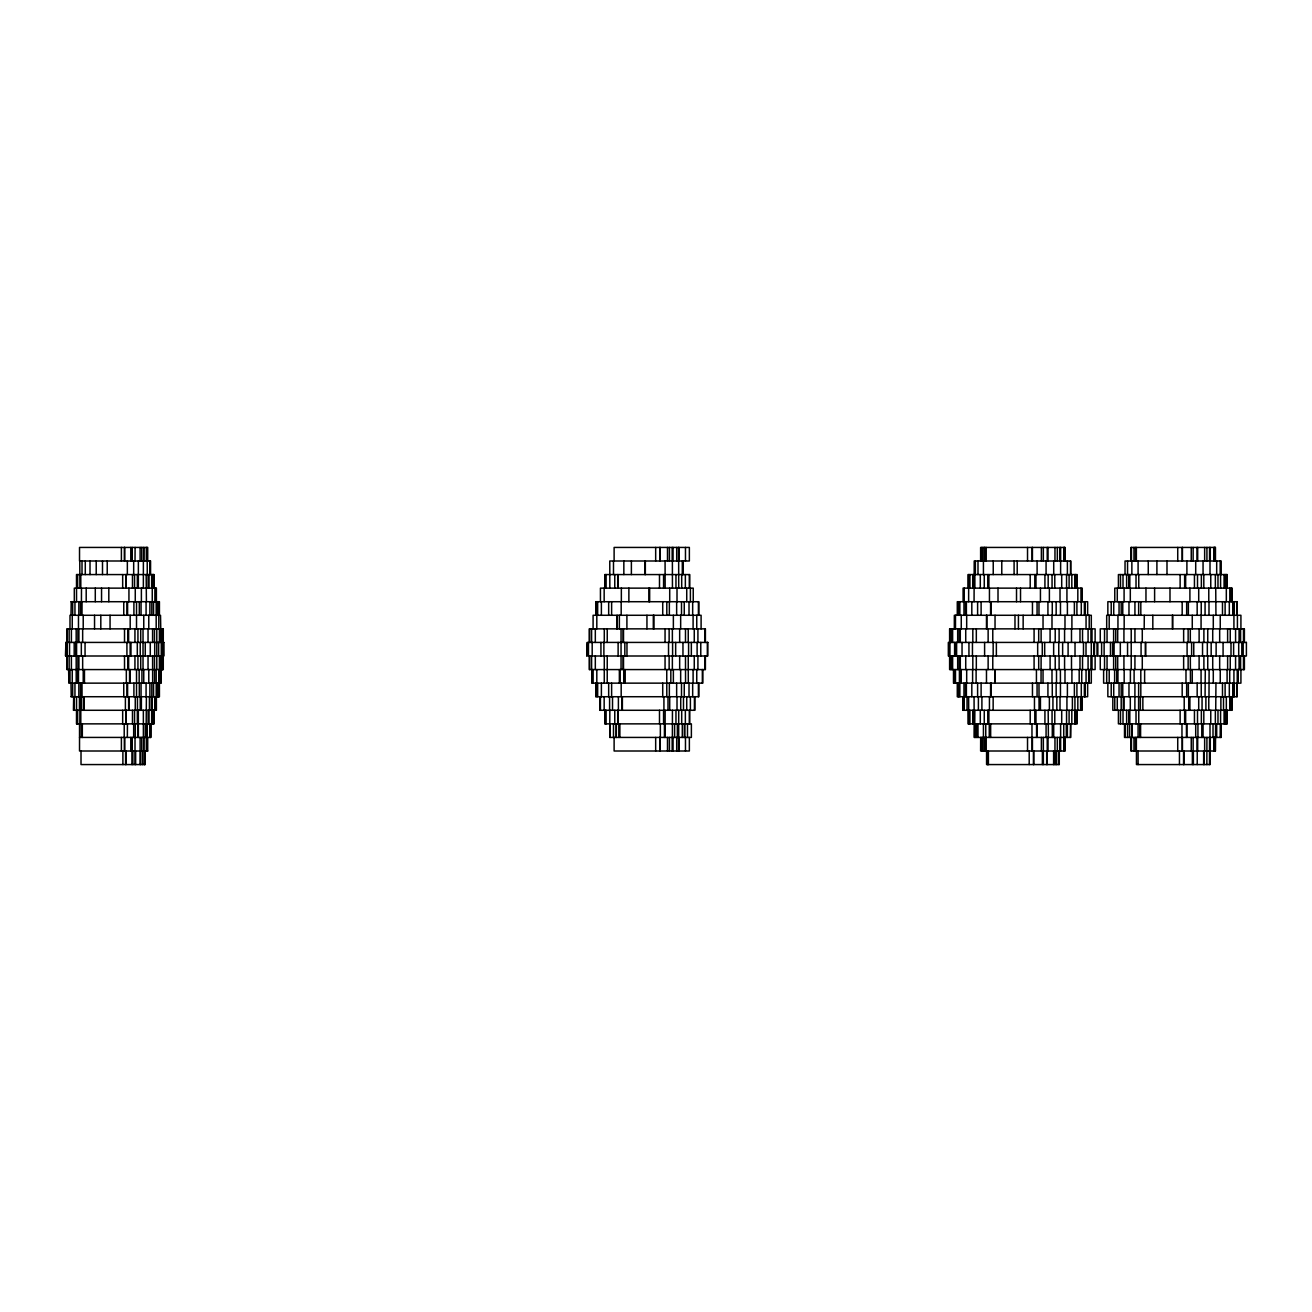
<?xml version="1.0" encoding="UTF-8"?>
<svg xmlns="http://www.w3.org/2000/svg" width="1312" height="1312" viewBox="0 0 1312 1312"><rect width="100%" height="100%" fill="white"/><g stroke="black" fill="none" stroke-linecap="round" stroke-linejoin="round"><path stroke-width="1.5" d="M70.996 601.716L159.424 601.716L159.424 615.279M160.523 615.279L160.999 642.421M948.33 642.421L948.33 656M77.933 669.579L67.027 669.579L67.027 656L161.278 656L161.278 642.421L67.027 642.421L67.027 628.858L163.278 628.858L163.278 642.421M159.342 683.142L160.966 683.142L160.999 656M70.996 696.721L140.236 696.721L140.236 710.284M138.334 723.863L154.045 723.863L154.045 710.284M79.524 737.426L150.864 737.426L150.864 723.863M147.715 751.005L132.25 751.005L132.25 737.426M1244.399 642.421L1244.399 628.858L1100.26 628.858L1100.26 642.421M1244.399 656L1244.399 669.579L1100.26 669.579L1100.26 656M1244.104 628.858L1244.104 642.421M1244.104 656L1244.104 669.579M1243.481 628.858L1243.481 642.421M1243.481 656L1243.481 669.579M1243.054 642.421L1243.054 656M1242.382 642.421L1242.382 656M1242.185 642.421L1242.185 656M1240.922 628.858L1240.922 615.279L1106.688 615.279L1106.688 628.858M1240.922 669.579L1240.922 683.142L1103.622 683.142L1103.622 669.579M1240.594 628.858L1240.594 642.421M1240.594 656L1240.594 669.579M1239.922 628.858L1239.922 642.421M1239.922 656L1239.922 669.579M1239.069 628.858L1239.069 642.421M1239.069 656L1239.069 669.579M1238.708 642.421L1238.708 656M1238.249 669.579L1238.249 683.142M1237.577 669.579L1237.577 683.142M1237.413 615.279L1237.413 628.858M1237.413 669.579L1237.413 683.142M1237.216 615.279L1237.216 601.716L1107.853 601.716L1107.853 615.279M1237.216 683.142L1237.216 696.721L1107.853 696.721L1107.853 683.142M1236.872 601.716L1236.872 615.279M1236.872 683.142L1236.872 696.721M1235.576 628.858L1235.576 642.421M1235.576 656L1235.576 669.579M1234.297 601.716L1234.297 615.279M1234.297 683.142L1234.297 696.721M1233.92 615.279L1233.92 628.858M1233.92 669.579L1233.92 683.142M1233.624 601.716L1233.624 615.279M1233.624 642.421L1233.624 656M1233.624 683.142L1233.624 696.721M1232.804 601.716L1232.804 615.279M1232.804 683.142L1232.804 696.721M1232.23 601.716L1232.23 588.137L1114.774 588.137L1114.774 601.716M1232.23 696.721L1232.23 710.284L1112.822 710.284L1112.822 696.721M1231.328 588.137L1231.328 601.716M1231.328 696.721L1231.328 710.284M1231 642.421L1231 656M1230.623 696.721L1230.623 710.284M1230.246 628.858L1230.246 642.421M1230.246 656L1230.246 669.579M1229.951 696.721L1229.951 710.284M1229.82 588.137L1229.82 601.716M1229.705 669.579L1229.705 683.142M1229.82 696.721L1229.82 710.284M1229.311 601.716L1229.311 615.279M1229.311 683.142L1229.311 696.721M1227.622 628.858L1227.622 642.421M1227.622 656L1227.622 669.579M1227.245 588.137L1227.245 574.574L1118.414 574.574L1118.414 588.137M1227.245 710.284L1227.245 723.863L1118.414 723.863L1118.431 710.284M1227.097 669.579L1227.097 683.142M1226.818 574.574L1226.818 588.137M1226.818 710.284L1226.818 723.863M1226.326 574.574L1226.326 601.716M1226.326 696.721L1226.326 723.863M1225.539 574.574L1225.539 588.137M1225.539 710.284L1225.539 723.863M1225.113 601.716L1225.113 615.279M1225.113 683.142L1225.113 696.721M1224.867 574.574L1224.867 588.137M1224.867 710.284L1224.867 723.863M1224.08 574.574L1224.08 588.137M1224.08 710.284L1224.08 723.863M1223.506 696.721L1223.506 710.284M1223.079 642.421L1223.079 656M1222.489 601.716L1222.489 615.279M1222.489 683.142L1222.489 696.721M1221.21 574.574L1221.21 560.995L1125.04 560.995L1125.04 574.574M1221.21 723.863L1221.21 737.426L1124.499 737.426L1124.515 723.863M1220.882 696.721L1220.882 710.284M1220.947 723.863L1220.947 737.426M1220.586 574.574L1220.586 588.137M1220.586 710.284L1220.586 723.863M1220.176 560.995L1220.176 574.574M1220.242 615.279L1220.242 628.858M1220.242 669.579L1220.242 683.142M1220.275 723.863L1220.176 737.426M1219.668 628.858L1219.668 642.421M1219.668 656L1219.668 669.579M1217.979 574.574L1217.979 588.137M1217.979 710.284L1217.979 723.863M1216.683 560.995L1216.683 574.574M1216.683 723.863L1216.683 737.426M1216.126 642.421L1216.126 656M1215.732 588.137L1215.945 615.279M1215.945 683.142L1215.732 710.284M1215.453 560.995L1215.453 547.432L1130.895 547.432L1130.895 560.995M1215.617 723.863L1215.453 751.005L1130.895 751.005L1130.895 737.426M1215.191 547.432L1215.191 560.995M1215.355 574.574L1215.355 588.137M1215.355 710.284L1215.355 723.863M1215.191 737.426L1215.191 751.005M1214.945 547.432L1214.945 560.995M1214.945 737.426L1214.945 751.005M1214.518 547.432L1214.535 560.995M1214.535 737.426L1214.518 751.005M1213.764 547.432L1213.764 560.995M1213.764 737.426L1213.764 751.005M1213.288 615.279L1213.288 628.858M1213.288 669.579L1213.288 683.142M1213.01 723.863L1213.01 737.426M1212.714 628.858L1212.714 642.421M1212.714 656L1212.714 669.579M1211.173 642.421L1211.173 656M1210.763 574.574L1210.763 588.137M1210.763 710.284L1210.763 723.863M1210.287 547.432L1210.287 560.995M1210.287 737.426L1210.287 751.005M1210.008 560.995L1210.008 574.574M1210.008 723.863L1210.008 737.426M1210.189 751.005L1210.189 764.568L1136.454 764.568L1136.454 751.005M1209.549 547.432L1209.549 560.995M1209.549 737.426L1209.467 764.568M1209.123 669.579L1208.992 696.721M1208.992 601.716L1208.992 615.279M1208.778 588.137L1208.778 601.716M1208.778 696.721L1208.778 710.284M1207.745 628.858L1207.745 642.421M1207.745 656L1207.745 669.579M1207.319 642.421L1207.319 656M1206.925 547.432L1206.925 560.995M1206.925 737.426L1206.86 764.568M1205.892 696.721L1205.892 710.284M1205.072 601.716L1205.072 615.279M1205.285 669.579L1205.072 696.721M1204.646 547.432L1204.646 560.995M1204.646 737.426L1204.646 751.005M1204.236 751.005L1204.236 764.568M1203.809 574.574L1203.809 588.137M1203.891 628.858L1203.891 642.421M1203.891 656L1203.891 669.579M1203.809 710.284L1203.809 723.863M1203.645 751.005L1203.645 764.568M1203.055 560.995L1203.055 574.574M1203.055 723.863L1203.055 737.426M1202.546 642.421L1202.546 656M1202.054 696.721L1202.054 710.284M1201.792 723.863L1201.792 737.426M1201.366 574.574L1201.366 588.137M1201.234 601.716L1201.234 615.279M1201.234 683.142L1201.234 696.721M1201.366 710.284L1201.366 723.863M1201.07 615.279L1201.07 628.858M1201.07 669.579L1201.07 683.142M1199.119 628.858L1199.119 642.421M1199.119 656L1199.119 669.579M1198.709 588.137L1198.709 601.716M1198.709 696.721L1198.709 710.284M1197.938 723.863L1197.938 737.426M1197.692 547.432L1197.692 560.995M1197.692 737.426L1197.692 751.005M1197.512 574.574L1197.512 588.137M1197.512 710.284L1197.512 723.863M1197.167 601.716L1197.167 615.279M1197.167 683.142L1197.167 696.721M1197.233 751.005L1197.233 764.568M1196.987 547.432L1196.987 560.995M1196.987 737.426L1196.987 751.005M1195.708 560.995L1195.708 574.574M1195.708 723.863L1195.708 737.426M1194.445 574.574L1194.445 588.137M1194.445 710.284L1194.445 723.863M1193.756 642.421L1193.756 656M1193.379 751.005L1193.379 764.568M1193.133 547.432L1193.133 560.995M1193.133 737.426L1193.133 751.005M1192.264 615.279L1192.264 628.858M1192.264 669.579L1192.264 683.142M1192.378 751.005L1192.378 764.568M1191.608 642.421L1191.608 656M1191.247 547.432L1191.247 560.995M1191.247 737.426L1191.247 751.005M1190.312 628.858L1190.312 642.421M1190.312 656L1190.492 683.142M1189.902 588.137L1189.902 601.716M1189.902 696.721L1189.902 710.284M1188.721 696.721L1188.721 710.284M1188.36 601.716L1188.36 615.279M1188.36 683.142L1188.36 696.721M1188.131 628.858L1188.131 642.421M1188.131 656L1188.131 669.579M1187.098 642.421L1187.098 656M1186.901 560.995L1186.901 574.574M1186.901 723.863L1186.901 737.426M1186.671 601.716L1186.671 615.279M1186.671 683.142L1186.671 696.721M1186.458 723.863L1186.458 737.426M1185.982 669.579L1185.982 683.142M1185.654 574.574L1185.654 588.137M1185.654 710.284L1185.654 723.863M1184.638 574.574L1184.638 588.137M1184.638 710.284L1184.638 723.863M1184.211 696.721L1184.211 710.284M1183.965 751.005L1183.965 764.568M1183.637 628.858L1183.637 642.421M1183.637 656L1183.637 669.579M1183.572 751.005L1183.572 764.568M1182.44 547.432L1182.44 560.995M1182.44 737.426L1182.44 751.005M1182.227 547.432L1182.227 560.995M1182.178 601.716L1182.178 615.279M1182.178 683.142L1182.178 696.721M1182.227 737.426L1182.227 751.005M1181.964 723.863L1181.964 737.426M1180.128 574.574L1180.128 588.137M1180.128 710.284L1180.128 723.863M1179.455 751.005L1179.455 764.568M1177.733 547.432L1177.733 560.995M1177.733 737.426L1177.733 751.005M1172.748 615.279L1172.748 628.858M1172.354 615.279L1172.354 628.858M1169.992 588.137L1169.992 601.716M1166.991 560.995L1166.991 574.574M1156.905 560.995L1156.905 574.574M1154.609 588.137L1154.609 601.716M1152.822 615.279L1152.822 628.858M1148.262 560.995L1148.262 574.574M1145.966 588.137L1145.966 601.716M1145.737 642.421L1145.737 656M1145.31 642.421L1145.31 656M1144.622 669.579L1144.622 683.142M1144.31 615.279L1144.179 628.858M1142.85 696.721L1142.85 710.284M1142.276 628.858L1142.276 642.421M1142.276 656L1142.276 669.579M1141.079 642.421L1141.079 656M1140.817 601.716L1140.817 615.279M1140.8 669.579L1140.817 696.721M1140.604 723.863L1140.587 737.426M1140.374 696.721L1140.374 710.284M1139.816 723.863L1139.816 737.426M1138.767 574.574L1138.767 588.137M1138.652 601.716L1138.652 615.279M1138.652 683.142L1138.603 710.284M1138.767 710.284L1138.767 723.863M1138.094 560.995L1138.094 574.574M1138.094 723.863L1138.094 737.426M1138.094 751.005L1138.094 764.568M1136.372 547.432L1136.372 560.995M1136.372 737.426L1136.372 751.005M1136.028 574.574L1136.028 588.137M1136.028 710.284L1136.028 723.863M1135.552 547.432L1135.552 560.995M1135.552 737.426L1135.552 751.005M1134.929 601.716L1134.929 615.279M1134.929 628.858L1134.929 642.421M1134.929 656L1134.929 669.579M1134.929 683.142L1134.88 710.284M1133.978 547.432L1133.978 560.995M1134.109 669.579L1134.109 683.142M1133.978 737.426L1133.978 751.005M1131.862 560.995L1131.862 574.574M1131.862 723.863L1131.862 737.426M1131.682 723.863L1131.682 737.426M1131.469 547.432L1131.469 560.995M1131.469 737.426L1131.469 751.005M1131.223 628.858L1131.223 669.579M1130.304 588.137L1130.304 601.716M1130.386 669.579L1130.386 683.142M1130.304 696.721L1130.304 710.284M1129.812 574.574L1129.812 588.137M1129.812 710.284L1129.812 723.863M1129.566 723.863L1129.566 737.426M1128.976 601.716L1128.976 615.279M1128.976 683.142L1128.976 696.721M1128.746 574.574L1128.746 588.137M1128.746 710.284L1128.746 723.863M1127.549 560.995L1127.549 574.574M1127.549 642.421L1127.549 656M1127.549 723.863L1127.549 737.426M1126.631 574.574L1126.631 588.137M1126.631 710.284L1126.631 723.863M1125.04 723.863L1125.04 737.426M1124.171 615.279L1124.171 628.858M1124.171 669.579L1124.171 683.142M1124.089 588.137L1124.089 601.716M1123.925 628.858L1123.925 642.421M1123.925 656L1123.925 669.579M1124.089 696.721L1124.089 710.284M1123.318 696.721L1123.318 710.284M1123.006 574.574L1123.006 588.137M1122.76 601.716L1122.76 615.279M1122.76 683.142L1122.76 696.721M1123.006 710.284L1123.006 723.863M1121.186 601.716L1121.186 615.279M1121.186 683.142L1121.202 710.284M1120.497 574.574L1120.497 588.137M1120.317 642.421L1120.317 656M1120.497 710.284L1120.497 723.863M1119.054 601.716L1119.054 615.279M1119.054 683.142L1119.054 696.721M1117.955 615.279L1117.955 628.858M1117.955 669.579L1117.955 683.142M1117.693 628.858L1117.693 642.421M1117.693 656L1117.693 669.579M1117.283 588.137L1117.283 601.716M1117.283 696.721L1117.283 710.284M1116.742 669.579L1116.742 683.142M1115.741 628.858L1115.741 642.421M1115.741 656L1115.741 669.579M1114.626 669.579L1114.626 683.142M1114.774 696.721L1114.774 710.284M1114.085 642.421L1114.085 656M1113.724 601.716L1113.724 615.279M1113.626 628.858L1113.626 642.421M1113.626 656L1113.626 669.579M1113.724 683.142L1113.724 696.721M1112.592 642.421L1112.592 656M1111.215 601.716L1111.215 615.279M1111.215 683.142L1111.215 696.721M1110.477 642.421L1110.477 656M1109.198 615.279L1109.198 628.858M1109.198 669.579L1109.198 683.142M1107.049 628.858L1107.049 642.421M1107.049 656L1107.049 669.579M1106.688 669.579L1106.688 683.142M1104.54 628.858L1104.54 642.421M1104.54 656L1104.54 669.579M1104.114 642.421L1104.114 656M1101.604 642.421L1101.604 656M1095.126 642.421L1095.126 628.858L949.609 628.858L949.609 642.421M1095.126 656L1095.126 669.579L949.609 669.579L949.609 656M1093.814 642.421L1093.814 656M1091.814 628.858L1091.814 642.421M1091.814 656L1091.814 669.579M1091.387 628.858L1091.387 642.421M1091.387 656L1091.387 669.579M1089.206 615.279L1089.206 628.858M1088.698 669.579L1088.698 683.142M1088.074 628.858L1088.074 642.421M1088.074 656L1088.074 669.579M1087.648 615.279L1087.648 601.716L957.284 601.716L957.284 615.279M1087.648 683.142L1087.648 696.721L957.284 696.721L957.284 683.142M1086.057 615.279L1086.057 628.858M1086.008 642.421L1086.008 656M1086.057 669.579L1086.057 683.142M1085.122 601.716L1085.122 615.279M1085.122 683.142L1085.122 696.721M1084.696 601.716L1084.696 615.279M1084.696 683.142L1084.696 696.721M1084.417 601.716L1084.417 615.279M1084.417 683.142L1084.417 696.721M1083.482 642.421L1083.482 656M1082.531 628.858L1082.531 642.421M1082.531 656L1082.531 669.579M1082.252 601.716L1082.252 588.137L963.09 588.137L963.09 601.716M1082.252 696.721L1082.252 710.284L962.795 710.284L962.795 696.721M1081.728 669.579L1081.728 683.142M1081.285 601.716L1081.285 615.279M1081.285 683.142L1081.285 696.721M1080.973 588.137L1080.973 601.716M1080.973 696.721L1081.022 710.284M1080.596 696.721L1080.596 710.284M1079.989 628.858L1079.989 642.421M1079.989 656L1079.989 669.579M1079.186 669.579L1079.186 683.142M1077.824 588.137L1077.824 601.716M1077.824 696.721L1077.824 710.284M1077.234 588.137L1077.234 574.574L967.994 574.574L967.994 588.137M1077.234 710.284L1077.234 723.863L967.994 723.863L967.994 710.284M1076.906 601.716L1076.906 615.279M1076.906 683.142L1076.906 696.721M1075.807 574.574L1075.807 588.137M1075.807 710.284L1075.807 723.863M1075.381 574.574L1075.381 588.137M1075.381 710.284L1075.381 723.863M1074.954 574.574L1074.954 588.137M1075.02 642.421L1075.02 656M1074.922 696.721L1074.954 723.863M1074.38 601.716L1074.38 615.279M1074.38 683.142L1074.38 696.721M1072.396 696.721L1072.396 710.284M1071.822 574.574L1071.822 588.137M1071.904 615.279L1071.904 628.858M1071.904 669.579L1071.904 683.142M1071.822 710.284L1071.822 723.863M1071.494 628.858L1071.494 642.421M1071.494 656L1071.494 669.579M1070.756 574.574L1070.756 560.995L974.209 560.995L974.062 601.716M1070.723 723.863L1070.756 737.426L974.209 737.426L974.062 696.721M1070.51 560.995L1070.51 574.574M1070.51 723.863L1070.297 737.426M1069.1 574.574L1069.1 588.137M1069.1 710.284L1069.1 723.863M1068.099 642.421L1068.099 656M1067.378 560.995L1067.378 574.574M1067.394 601.716L1067.394 615.279M1067.394 683.142L1067.394 696.721M1067.378 723.863L1067.378 737.426M1066.935 588.137L1066.935 601.716M1066.935 696.721L1066.935 710.284M1066.558 574.574L1066.558 588.137M1066.558 710.284L1066.558 723.863M1066.295 723.863L1066.295 737.426M1064.934 560.995L1064.934 547.432L980.622 547.432L980.622 560.995M1064.983 615.279L1064.983 628.858M1064.983 669.579L1064.983 683.142M1064.934 737.426L1064.934 751.005L980.622 751.005L980.671 737.426M1064.786 547.432L1064.786 560.995M1064.573 628.858L1064.573 642.421M1064.573 656L1064.573 669.579M1064.786 737.426L1064.786 751.005M1064.376 547.432L1064.376 560.995M1064.376 737.426L1064.376 751.005M1063.77 547.432L1063.77 560.995M1063.753 723.863L1063.77 751.005M1062.638 642.421L1062.638 656M1061.703 574.574L1061.703 588.137M1061.703 710.284L1061.703 723.863M1060.637 547.432L1060.621 574.574M1060.473 601.716L1060.473 615.279M1060.473 696.721L1060.391 669.579M1060.621 723.863L1060.637 751.005M1060.014 588.137L1060.014 601.716M1060.014 696.721L1060.014 710.284M1059.866 547.432L1059.866 560.995M1059.866 737.426L1059.866 751.005M1059.112 628.858L1059.112 642.421M1059.112 656L1059.112 669.579M1059.276 751.005L1059.276 764.568L986.575 764.568L986.575 751.005M1058.85 751.005L1058.899 764.568M1058.751 642.421L1058.751 656M1057.324 547.432L1057.324 560.995M1057.324 737.426L1057.324 751.005M1056.832 696.721L1056.832 710.284M1056.685 751.005L1056.685 764.568M1056.504 669.579L1056.504 683.142M1056.16 601.716L1056.16 615.279M1056.16 683.142L1056.16 696.721M1055.75 751.005L1055.75 764.568M1055.209 628.858L1055.209 642.421M1055.209 656L1055.209 669.579M1054.963 547.432L1054.963 560.995M1054.782 574.574L1054.782 588.137M1054.782 710.284L1054.782 723.863M1054.963 737.426L1054.963 751.005M1054.159 751.005L1054.159 764.568M1053.716 560.995L1053.716 574.574M1053.651 642.421L1053.651 656M1053.716 723.863L1053.716 737.426M1053.618 751.005L1053.618 764.568M1052.929 696.721L1052.929 710.284M1052.273 601.716L1052.273 615.279M1052.273 683.142L1052.273 696.721M1052.29 723.863L1052.29 737.426M1052.06 574.574L1052.06 588.137M1051.994 615.279L1051.994 628.858M1051.994 669.579L1051.994 683.142M1052.06 710.284L1052.06 723.863M1050.092 628.858L1050.092 642.421M1050.092 656L1050.092 669.579M1049.387 588.137L1049.387 601.716M1049.387 696.721L1049.387 710.284M1048.173 574.574L1048.173 588.137M1048.173 710.284L1048.403 737.426M1048.042 547.432L1048.042 560.995M1047.927 601.716L1047.927 615.279M1047.927 683.142L1047.927 696.721M1048.042 737.426L1048.042 751.005M1047.222 547.432L1047.222 560.995M1047.222 737.426L1047.255 764.568M1046.697 751.005L1046.697 764.568M1046.074 560.995L1046.074 574.574M1046.074 723.863L1046.074 737.426M1044.926 574.574L1044.926 588.137M1044.926 710.284L1044.926 723.863M1044.68 642.421L1044.68 656M1043.335 547.432L1043.335 560.995M1043.335 737.426L1043.368 764.568M1043.04 615.279L1043.04 628.858M1043.04 669.579L1043.04 683.142M1042.286 642.421L1042.286 656M1042.384 751.005L1042.384 764.568M1041.384 547.432L1041.384 560.995M1041.384 737.426L1041.384 751.005M1041.121 628.858L1041.121 642.421M1041.121 656L1041.039 683.142M1040.432 588.137L1040.432 601.716M1040.432 696.721L1040.432 710.284M1038.973 601.716L1038.973 615.279M1038.973 683.142L1039.071 710.284M1038.694 628.858L1038.694 642.421M1038.694 656L1038.694 669.579M1037.677 642.421L1037.677 656M1037.103 560.995L1037.103 574.574M1037.07 601.716L1037.07 615.279M1037.07 683.142L1037.07 696.721M1037.103 723.863L1037.103 737.426M1036.431 669.579L1036.431 683.142M1036.578 723.863L1036.578 737.426M1035.972 574.574L1035.972 588.137M1035.972 710.284L1035.972 723.863M1034.807 574.574L1034.807 588.137M1034.807 710.284L1034.807 723.863M1034.463 696.721L1034.463 710.284M1034.086 628.858L1034.086 642.421M1034.086 656L1034.086 669.579M1033.807 751.005L1033.807 764.568M1033.43 751.005L1033.43 764.568M1032.429 547.432L1032.429 560.995M1032.462 601.716L1032.462 615.279M1032.462 683.142L1032.462 696.721M1032.429 737.426L1032.429 751.005M1032.134 547.432L1032.134 560.995M1032.134 737.426L1032.134 751.005M1031.97 723.863L1031.97 737.426M1030.199 574.574L1030.199 588.137M1030.199 710.284L1030.199 723.863M1029.198 751.005L1029.198 764.568M1027.526 547.432L1027.526 560.995M1027.526 737.426L1027.526 751.005M1023.147 615.279L1023.147 628.858M1020.523 588.137L1020.523 601.716M1018.424 615.279L1018.424 628.858M1017.21 560.995L1017.21 574.574M1016.521 588.137L1016.521 601.716M1014.98 615.279L1014.98 628.858M1014.094 560.995L1014.094 574.574M1001.778 560.995L1001.778 574.574M998.006 588.137L998.006 601.716M996.366 642.421L996.366 656M995.037 615.279L995.037 628.858M993.233 560.995L993.233 574.574M993.168 642.421L993.168 656M993.151 696.721L993.151 710.284M992.774 628.858L992.774 642.421M992.774 656L992.774 669.579M991.15 601.716L991.15 615.279M991.15 683.142L991.15 696.721M990.576 601.716L990.576 615.279M990.576 683.142L990.576 696.721M990.658 723.863L990.658 737.426M989.445 588.137L989.445 601.716M989.445 696.721L989.445 710.284M989.264 723.863L989.264 737.426M988.887 574.574L988.887 588.137M988.887 710.284L988.887 723.863M988.395 751.005L988.395 764.568M988.133 628.858L988.133 642.421M988.133 656L988.133 669.579M987.772 574.574L987.772 588.137M987.772 710.284L987.772 723.863M987.887 751.005L987.887 764.568M987.706 751.005L987.477 764.568M986.886 615.279L986.886 628.858M986.476 615.279L986.476 628.858M986.476 669.579L986.476 683.142M986.214 547.432L986.214 560.995M986.214 737.426L986.214 751.005M985.755 723.863L985.755 737.426M984.869 547.432L984.869 560.995M984.869 737.426L984.869 751.005M984.656 547.432L984.656 560.995M984.607 642.421L984.607 656M984.656 737.426L984.656 751.005M984.262 574.574L984.262 588.137M984.262 710.284L984.262 723.863M983.426 560.995L983.426 574.574M983.426 723.863L983.426 737.426M983.082 547.432L983.082 560.995M983.082 737.426L983.082 751.005M981.819 547.432L981.819 560.995M981.901 696.721L981.901 710.284M981.819 737.426L981.819 751.005M981.114 601.716L981.114 615.279M981.114 683.142L981.114 696.721M980.294 574.574L980.294 588.137M980.294 710.284L980.294 723.863M978.391 696.721L978.391 710.284M977.998 560.995L977.998 574.574M977.998 723.863L977.998 737.426M977.604 601.716L977.604 615.279M977.604 683.142L977.604 696.721M976.718 723.863L976.718 737.426M976.325 628.858L976.325 642.421M976.325 656L976.325 669.579M976.112 669.579L976.112 683.142M975.357 560.995L975.357 574.574M975.357 723.863L975.341 737.426M974.865 574.574L974.865 588.137M974.865 710.284L974.619 737.426M972.733 574.574L972.733 588.137M972.815 628.858L972.815 642.421M972.815 656L972.815 669.579M972.733 710.284L972.733 723.863M972.454 642.421L972.454 656M972.602 669.579L972.602 683.142M971.815 601.716L971.815 615.279M971.815 683.142L971.815 696.721M969.929 574.574L969.929 588.137M969.929 710.284L969.929 723.863M968.945 642.421L968.945 656M968.699 574.574L968.633 601.716M968.617 696.721L968.781 723.863M967.042 696.721L967.042 710.284M966.682 615.279L966.682 628.858M966.682 669.579L966.682 683.142M966.386 601.716L966.386 615.279M966.386 683.142L966.386 696.721M965.73 628.858L965.73 642.421M965.73 656L965.73 669.579M965.55 601.716L965.55 615.279M965.55 683.142L965.55 696.721M964.238 588.137L964.238 601.716M964.238 696.721L964.238 710.284M963.976 601.716L963.976 615.279M963.976 683.142L963.976 696.721M963.516 696.721L963.516 710.284M963.09 696.721L963.09 710.284M962.04 642.421L962.04 656M961.253 615.279L961.253 628.858M961.253 669.579L961.253 683.142M960.991 669.579L960.991 683.142M960.302 628.858L960.302 642.421M960.302 656L960.302 669.579M959.859 601.716L959.859 615.279M959.859 683.142L959.859 696.721M959.416 669.579L959.416 683.142M959.252 628.858L959.252 642.421M959.252 656L959.252 669.579M958.728 601.716L958.728 615.279M958.728 683.142L958.728 696.721M958.006 601.716L958.006 615.279M958.006 683.142L958.006 696.721M957.678 628.858L957.678 642.421M957.678 656L957.678 669.579M956.612 642.421L956.612 656M956.186 642.421L956.186 656M955.48 615.279L955.48 628.858M955.48 669.579L955.48 683.142M954.611 642.421L954.611 656M954.332 628.858L954.332 615.279L1091.305 615.279L1091.305 683.142L953.496 683.142L953.496 669.579M954.332 669.579L954.201 683.142M952.627 628.858L952.627 642.421M952.627 656L952.627 669.579M951.495 628.858L951.495 642.421M951.495 656L951.495 669.579M950.314 628.858L950.314 642.421M950.314 656L950.314 669.579M949.954 642.421L949.954 656M707.332 642.421L707.332 656M705.397 642.421L705.397 628.858L589.268 628.858L589.268 642.421M705.397 656L705.397 669.579L589.268 669.579L589.268 656M704.938 628.858L704.938 642.421M704.938 656L704.938 669.579M702.806 669.579L702.806 683.142L591.876 683.142L591.876 669.579M702.346 669.579L702.346 683.142M701.1 628.858L701.1 615.279L593.09 615.279L593.09 628.858M700.772 642.421L700.772 656M698.853 615.279L698.853 601.716L595.763 601.716L595.763 615.279M698.853 683.142L698.853 696.721L595.763 696.721L595.763 683.142M698.394 601.716L698.394 615.279M698.394 683.142L698.394 696.721M697.918 628.858L697.918 642.421M697.918 656L697.918 669.579M697.115 642.421L697.115 656M696.754 615.279L696.754 628.858M696.754 669.579L696.754 683.142M694.884 696.721L694.884 710.284L599.748 710.284L599.748 696.721M694.261 628.858L694.261 642.421M694.261 656L694.261 669.579M694.425 696.721L694.425 710.284M693.244 601.716L693.244 588.137L600.437 588.137L600.437 601.716M693.097 615.279L693.097 628.858M693.097 669.579L693.097 683.142M692.67 601.716L692.67 615.279M692.67 683.142L692.67 696.721M691.342 642.421L691.342 656M690.391 588.137L690.391 601.716M690.391 696.721L690.391 710.284M689.751 588.137L689.751 574.574L604.816 574.574L604.816 588.137M689.751 710.284L689.751 723.863M689.292 574.574L689.292 588.137M689.292 710.284L689.292 723.863M689.358 737.426L689.358 751.005L614.114 751.005L614.114 737.426M689.013 601.716L689.013 615.279M689.013 683.142L689.013 696.721M688.587 642.421L688.587 656M688.242 628.858L688.242 642.421M688.242 656L688.308 683.142M687.488 723.863L687.488 737.426M686.734 588.137L686.734 601.716M686.734 696.721L686.734 710.284M685.471 547.432L685.471 560.995M685.487 628.858L685.487 642.421M685.487 656L685.553 683.142M685.471 737.426L685.471 751.005M685.356 574.574L685.356 588.137M685.356 710.284L685.356 723.863M684.815 723.863L684.815 737.426M684.356 723.863L684.356 737.426M684.257 601.716L684.257 615.279M684.257 683.142L684.257 696.721M683.257 560.995L683.257 574.574M683.486 696.721L683.486 710.284M682.962 642.421L682.962 656M682.306 560.995L682.306 574.574M682.306 723.863L682.306 737.426M681.699 574.574L681.699 588.137M681.699 710.284L681.699 723.863M681.502 601.716L681.502 615.279M681.502 683.142L681.502 696.721M680.666 615.279L680.666 628.858M680.666 669.579L680.666 683.142M680.731 696.721L680.731 710.284M679.665 628.858L679.665 642.421M679.665 656L679.665 669.579M678.993 547.432L678.993 560.995M678.993 737.426L678.993 751.005M678.665 560.995L678.714 588.137M678.714 710.284L678.665 737.426M678.534 547.432L678.534 560.995M678.534 737.426L678.534 751.005M677.369 723.863L677.369 737.426M677.008 588.137L677.008 601.716M677.008 696.721L677.008 710.284M676.713 547.432L676.713 560.995M676.713 737.426L676.713 751.005M676.648 601.716L676.648 615.279M676.648 683.142L676.648 696.721M675.959 574.574L675.959 588.137M675.959 710.284L675.959 723.863M675.664 642.421L675.664 656M674.614 723.863L674.614 737.426M673.368 615.279L673.368 628.858M673.368 669.579L673.368 683.142M673.056 547.432L673.056 560.995M673.056 737.426L673.056 751.005M672.597 642.421L672.597 656M672.384 560.995L672.449 588.137M672.367 628.858L672.367 642.421M672.367 656L672.367 669.579M672.449 710.284L672.384 737.426M672.17 547.432L672.17 560.995M672.17 737.426L672.17 751.005M670.826 669.579L670.826 683.142M669.71 588.137L669.71 601.716M669.71 696.721L669.71 710.284M669.415 547.432L669.415 560.995M669.35 601.716L669.35 615.279M669.35 683.142L669.35 696.721M669.415 737.426L669.415 751.005M669.136 628.858L669.136 642.421M669.136 656L669.136 669.579M668.53 642.421L668.53 656M668.005 696.721L668.005 710.284M667.496 547.432L667.496 560.995M667.496 737.426L667.496 751.005M666.808 601.716L666.808 615.279M666.742 669.579L666.808 696.721M665.069 560.995L665.151 588.137M665.053 628.858L665.053 642.421M665.053 656L665.053 669.579M665.151 710.284L665.069 737.426M664.43 723.863L664.43 737.426M663.921 696.721L663.921 710.284M663.577 574.574L663.577 588.137M663.577 710.284L663.577 723.863M662.724 601.716L662.724 615.279M662.724 683.142L662.724 696.721M660.346 723.863L660.346 737.426M660.182 547.432L660.182 560.995M660.182 737.426L660.182 751.005M659.756 547.432L659.756 560.995M659.756 737.426L659.756 751.005M659.493 574.574L659.493 588.137M659.493 710.284L659.493 723.863M655.672 547.432L655.672 560.995M655.672 737.426L655.672 751.005M653.95 615.279L653.95 628.858M653.31 615.279L653.31 628.858M649.653 588.137L649.653 601.716M648.915 588.137L648.915 601.716M646.947 615.279L646.947 628.858M645.34 560.995L645.34 574.574M645.012 560.995L645.012 574.574M631.384 560.995L631.384 574.574M628.874 588.137L628.874 601.716M626.972 642.421L626.972 656M626.906 615.279L626.906 628.858M625.201 669.579L625.201 683.142M624.824 642.421L624.824 656M623.84 560.995L623.84 574.574M623.741 669.579L623.741 683.142M623.512 628.858L623.512 642.421M623.512 656L623.512 669.579M623.151 628.858L623.151 642.421M623.151 656L623.151 669.579M622.38 696.721L622.38 710.284M622.036 696.721L622.036 710.284M621.347 588.137L621.347 601.716M621.183 601.716L621.183 615.279M621.052 628.858L621.052 669.579M621.183 683.142L621.183 696.721M620.1 669.579L620.1 683.142M619.871 723.863L619.871 737.426M619.362 615.279L619.362 628.858M619.362 669.579L619.362 683.142M618.805 723.863L618.805 737.426M618.395 696.721L618.395 710.284M617.936 574.574L617.936 588.137M618.116 642.421L618.116 656M617.936 710.284L617.936 723.863M617.722 574.574L617.722 588.137M617.722 710.284L617.722 723.863M614.77 574.574L614.77 588.137M614.77 710.284L614.77 723.863M614.114 560.995L614.114 547.432L689.358 547.432L689.358 560.995L609.768 560.995L609.834 588.137M613.491 560.995L613.491 574.574M613.491 723.863L613.491 737.426M612.524 696.721L612.524 710.284M611.622 601.716L611.622 615.279M611.622 683.142L611.622 696.721M610.146 723.863L610.146 737.426M609.834 710.284L609.752 737.426L691.375 737.426L691.375 723.863L604.816 723.863L604.816 710.284M609.588 696.721L609.588 710.284M608.67 601.716L608.67 615.279M608.67 683.142L608.67 696.721M607.243 628.858L607.243 642.421M607.243 656L607.226 683.142M606.111 574.574L606.111 588.137M606.111 710.284L606.111 723.863M605.209 574.574L605.209 588.137M605.209 710.284L605.209 723.863M604.291 628.858L604.291 642.421M604.291 656L604.274 683.142M604.16 588.137L604.16 601.716M604.16 696.721L604.16 710.284M603.881 642.421L603.881 656M601.388 601.716L601.388 615.279M601.388 683.142L601.388 696.721M600.929 642.421L600.929 656M600.437 696.721L600.437 710.284M600.158 696.721L600.158 710.284M597.665 601.716L597.665 615.279M597.665 683.142L597.665 696.721M596.812 615.279L596.812 628.858M596.812 669.579L596.812 683.142M596.156 601.716L596.156 615.279M596.156 683.142L596.156 696.721M595.32 628.858L595.32 642.421M595.32 656L595.32 669.579M593.09 669.579L593.09 683.142M592.286 669.579L592.286 683.142M592.188 642.421L592.188 656M591.597 628.858L591.597 642.421M591.597 656L591.597 669.579M589.662 628.858L589.662 642.421M589.662 656L589.662 669.579M163.41 642.421L163.41 656M163.278 656L163.278 669.579L78.474 669.579L78.474 683.142M162.786 628.858L162.786 642.421M162.786 656L162.786 669.579M162.344 628.858L162.344 669.579M162.229 628.858L162.229 642.421M162.229 656L162.229 669.579M160.868 669.579L160.868 683.142M160.441 628.858L160.441 642.421M160.441 656L160.441 669.579M159.9 669.579L159.9 683.142M159.408 628.858L159.408 642.421M159.408 656L159.424 696.721L141.056 696.721L141.056 683.142M158.998 601.716L158.998 615.279L69.995 615.279L69.995 628.858M158.998 696.721L158.998 683.142L69.995 683.142L69.995 669.579M158.801 615.279L158.801 628.858M158.801 669.579L158.801 683.142M158.555 601.716L158.555 615.279M158.654 642.421L158.654 656M158.555 683.142L158.555 696.721M157.702 601.716L157.702 615.279M157.702 683.142L157.702 696.721M157.145 601.716L157.145 615.279M157.145 683.142L157.145 696.721M156.784 628.858L156.784 669.579M156.39 601.716L156.39 588.137L74.308 588.137L74.308 601.716M156.39 696.721L156.39 710.284L73.439 710.284L73.669 696.721M156.161 601.716L156.194 628.858M156.194 669.579L156.177 710.284M155.948 588.137L155.948 601.716M155.915 696.721L155.948 710.284M155.357 696.721L155.357 710.284M154.882 588.137L154.882 601.716M154.718 642.421L154.718 656M154.882 696.721L154.882 710.284M154.488 628.858L154.488 642.421M154.488 656L154.57 683.142M154.045 588.137L154.045 574.574L76.506 574.574L76.555 601.716M153.75 574.574L153.75 588.137M153.553 601.716L153.553 615.279M153.553 683.142L153.553 696.721M153.75 710.284L153.75 723.863M153.307 574.574L153.307 588.137M153.307 710.284L153.307 723.863M152.996 574.574L153.127 588.137M152.996 710.284L153.127 723.863M152.553 574.574L152.553 588.137M152.586 628.858L152.586 642.421M152.586 656L152.668 683.142M152.553 710.284L152.553 723.863M152.258 588.137L152.258 601.716M152.258 696.721L152.258 710.284M151.651 574.574L151.651 588.137M151.815 601.716L151.815 615.279M151.815 683.142L151.815 696.721M151.651 710.284L151.651 723.863M151.323 696.721L151.323 710.284M150.568 574.574L150.568 560.995L79.524 560.995L79.524 547.432L147.715 547.432L147.698 560.995M150.568 723.863L150.568 737.426M150.273 642.421L150.273 656M150.29 723.863L150.24 737.426M149.896 560.995L149.896 574.574M149.896 601.716L149.896 615.279M149.896 683.142L149.896 696.721M149.896 723.863L149.896 737.426M149.42 696.721L149.42 710.284M149.043 574.574L149.043 588.137M149.043 710.284L149.043 723.863M148.781 615.279L148.781 628.858M148.781 669.579L148.781 683.142M148.076 574.574L148.076 588.137M148.076 710.284L148.076 723.863M148.043 628.858L148.043 642.421M148.043 656L148.043 669.579M147.715 737.426L147.698 751.005M147.272 574.574L147.141 547.432M147.272 737.426L147.272 723.863L147.141 751.005M146.321 547.432L146.321 560.995M146.173 574.574L146.403 601.716M146.403 696.721L146.173 723.863M146.321 737.426L146.321 751.005M146.075 601.716L146.075 615.279M146.075 683.142L146.075 696.721M145.255 642.421L145.255 656M145.288 723.863L145.288 737.426M145.238 751.005L145.238 764.568L81.016 764.568L81.016 751.005M144.664 751.005L144.664 764.568M144.353 751.005L144.353 764.568M143.762 615.279L143.762 628.858M143.762 669.579L143.762 683.142M143.385 560.995L143.352 588.137M143.352 710.284L143.385 737.426M143.024 628.858L143.024 669.579M142.614 751.005L142.614 764.568M141.942 669.579L141.942 683.142M141.762 547.432L141.762 560.995M141.762 737.426L141.762 751.005M141.384 588.137L141.384 601.716M141.384 696.721L141.384 710.284M141.056 601.716L141.056 615.279M140.712 628.858L140.712 642.421M140.712 656L140.712 669.579M140.712 751.005L140.712 764.568M140.122 547.432L140.122 560.995M140.236 642.421L140.236 656M140.122 737.426L140.122 751.005M140.04 751.005L140.04 764.568M139.302 601.716L139.302 615.279M139.302 683.142L139.302 696.721M139.17 669.579L139.17 683.142M138.367 560.995L138.334 588.137M138.334 710.284L138.367 737.426M137.94 628.858L137.94 642.421M137.94 656L137.94 669.579M138.055 737.426L138.055 723.863L134.562 723.863L134.562 710.284M137.448 696.721L137.448 710.284M137.334 574.574L137.334 588.137M137.301 642.421L137.301 656M137.334 710.284L137.334 723.863M136.53 601.716L136.514 628.858M136.514 669.579L136.53 696.721M135.644 751.005L135.644 764.568M135.267 588.137L135.267 601.716M135.267 696.721L135.267 710.284M135.284 723.863L135.284 737.426M135.103 547.432L135.021 560.995M134.939 628.858L134.939 642.421M134.939 656L134.939 669.579M135.021 737.426L135.005 764.568M134.562 574.574L134.562 588.137M133.906 601.716L133.906 615.279M133.906 683.142L133.906 696.721M133.676 560.995L133.676 574.574M133.676 737.426L133.676 723.863L76.506 723.863L76.555 696.721M132.873 751.005L132.873 764.568M132.479 574.574L132.479 588.137M132.479 710.284L132.479 723.863M132.25 547.432L132.25 560.995M131.922 764.568L131.922 751.005L79.524 751.005L79.54 723.863M130.97 642.421L130.97 656M130.79 547.432L130.79 560.995M130.79 737.426L130.79 751.005M130.183 615.279L130.183 628.858M130.15 642.421L130.15 656M130.183 669.579L130.183 683.142M129.56 669.579L129.56 683.142M128.937 588.137L128.937 601.716M128.937 696.721L128.937 710.284M128.625 628.858L128.625 642.421M128.625 656L128.625 669.579M128.625 696.721L128.625 710.284M127.592 601.716L127.592 615.279M127.756 628.858L127.756 642.421M127.756 656L127.756 669.579M127.592 683.142L127.592 696.721M127.346 560.995L127.346 574.574M127.444 723.863L127.346 737.426M126.985 601.716L126.985 615.279M126.92 642.421L126.92 656M126.985 683.142L126.985 696.721M126.329 669.579L126.329 683.142M126.149 574.574L126.149 588.137M126.149 710.284L126.149 723.863M126.116 751.005L126.116 764.568M125.903 574.574L125.903 588.137M125.903 710.284L125.903 723.863M125.394 696.721L125.394 710.284M125.591 751.005L125.591 764.568M124.624 547.432L124.624 560.995M124.624 737.426L124.624 751.005M124.46 547.432L124.46 560.995M124.525 628.858L124.525 642.421M124.525 656L124.525 669.579M124.46 737.426L124.46 751.005M124.214 723.863L124.214 737.426M123.754 601.716L123.754 615.279M123.754 683.142L123.754 696.721M122.672 574.574L122.672 588.137M122.672 710.284L122.672 723.863M122.885 751.005L122.885 764.568M121.393 547.432L121.393 560.995M121.393 737.426L121.393 751.005M110.06 615.279L110.06 628.858M108.814 588.137L108.814 601.716M107.223 560.995L107.223 574.574M102.5 560.995L102.5 574.574M101.549 588.137L101.549 601.716M100.811 615.279L100.811 628.858M96.219 560.995L96.219 574.574M95.284 588.137L95.284 601.716M94.546 615.279L94.546 628.858M90.003 560.995L90.003 574.574M86.198 588.137L86.198 601.716M85.28 560.995L85.28 574.574M85.05 642.421L85.067 656M84.46 669.579L84.46 683.142M84.23 696.721L84.23 710.284M83.525 696.721L83.525 710.284M83.214 615.279L83.214 628.858M83.214 669.579L83.214 683.142M82.656 628.858L82.656 642.421M82.656 656L82.656 669.579M82.328 723.863L82.328 737.426M82.016 560.995L82.016 574.574M82.016 723.863L82.016 737.426M81.869 601.716L81.869 615.279M81.869 683.142L81.869 696.721M81.475 588.137L81.377 615.279M81.377 683.142L81.475 710.284M81.328 642.421L81.328 656M81.147 696.721L81.147 710.284M80.803 574.574L80.803 588.137M80.54 601.716L80.54 615.279M80.54 683.142L80.54 696.721M80.803 710.284L80.803 723.863M79.77 560.995L79.901 588.137M79.901 710.284L79.77 737.426M79.442 696.721L79.442 710.284M78.9 628.858L78.9 642.421M78.9 656L78.9 669.579M78.835 601.716L78.835 615.279M78.835 683.142L78.835 696.721M78.474 615.279L78.474 628.858M77.884 628.858L77.884 642.421M77.884 656L77.933 683.142M77.638 574.574L77.638 588.137M77.638 710.284L77.638 723.863M76.736 574.574L76.736 588.137M76.736 710.284L76.736 723.863M76.588 642.421L76.588 656M76.178 628.858L76.178 642.421M76.178 656L76.227 683.142M75.899 642.421L75.899 656M74.948 601.716L74.948 615.279M74.948 683.142L74.948 696.721M74.308 696.721L74.308 710.284M74.194 642.421L74.194 656M72.685 601.716L72.685 615.279M72.685 683.142L72.685 696.721M72.242 615.279L72.242 628.858M72.242 669.579L72.242 683.142M71.389 628.858L71.389 642.421M71.389 656L71.389 669.579M71.225 601.716L70.996 615.279M70.996 683.142L71.225 696.721M69.536 642.421L69.536 656M69.142 628.858L69.142 642.421M69.142 656L69.142 669.579M68.864 669.579L68.864 683.142L68.634 669.579M67.256 628.858L67.256 669.579M65.83 642.421L65.6 656L65.83 642.421M163.852 642.421L161.868 642.421L161.868 656L163.852 656L163.803 642.421M587.317 642.421L586.923 656L587.317 642.421M707.808 642.421L588.465 642.421L588.465 656L707.808 656L707.808 642.421M1097.012 642.421L948.822 642.421L948.822 656L1097.012 656L1097.012 642.421M1246.4 642.421L1097.832 642.421L1097.832 656L1246.4 656L1246.4 642.421M1094.388 656L1094.388 642.421L1094.241 656M1089.206 683.142L1089.206 669.579L1089.124 683.142M995.119 683.142L995.119 669.579L995.037 683.142M617.099 628.858L617.099 615.279L617.05 628.858M616.312 737.426L616.312 723.863L616.23 737.426M143.713 560.995L143.713 547.432L143.664 560.995M143.713 751.005L143.713 737.426L143.664 751.005"/></g></svg>
